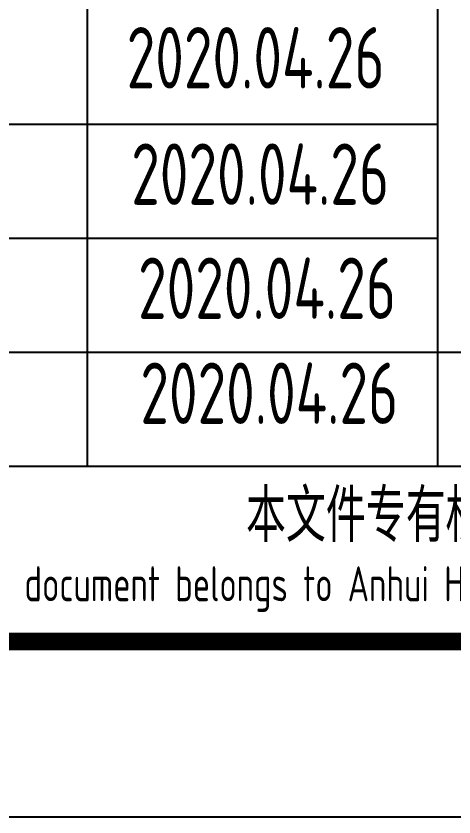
# Model space of a CAD drawing. Extents: x 6250600 to 6678662, y -692028 to -290561.
# Drawn here: x 6445985 to 6448485, y -372379 to -367812 of the extents above; entities that cross this region are included whole.
import ezdxf
from ezdxf.enums import TextEntityAlignment as Align

# ---------------------------------------------------------------- set-up
doc = ezdxf.new("R2010")
doc.units = 0
doc.header["$LTSCALE"] = 1000
doc.header["$MEASUREMENT"] = 0
doc.linetypes.add('2', pattern=[18.5, 12, -3, 0.5, -3])
doc.layers.get('0').update_dxf_attribs({"linetype": 'CONTINUOUS'})
doc.layers.add('PUB_TITLE', color=4, linetype='CONTINUOUS')
doc.styles.add('AHD', font='sceie.shx', dxfattribs={"width": 0.7, "bigfont": 'sceic.shx'})
doc.styles.add('sceie', font='sceie.shx', dxfattribs={"width": 0.7, "bigfont": 'sceic.shx'})

# ---------------------------------------------------------------- blocks, each defined once
blk = doc.blocks.new('qm')
at = {"style": 'sceie', "width": 0.8}
for p in [(-941169.6, -984626.3), (-941208.7, -985276.9), (-941182.6, -985940.5), (-941143.6, -986591.1), (-941130.5, -987189.7)]:
    blk.add_attdef('2020.04.26', text='', height=350, dxfattribs=at).set_placement(p, align=Align.MIDDLE)

msp = doc.modelspace()

# ---------------------------------------------------------------- linework, layer by layer
for p, q in [((6446392.3, -370378.7), (6446392.3, -367128.7)), ((6448392.3, -370378.7), (6448392.3, -367128.7)), ((6442892.3, -368428.7), (6448392.3, -368428.7)), ((6442892.3, -369078.7), (6448392.3, -369078.7)), ((6442892.3, -369728.7), (6460892.3, -369728.7)), ((6442892.3, -370378.7), (6460892.3, -370378.7)), ((6442892.3, -371378.7), (6460892.3, -371378.7))]:
    msp.add_line(p, q)
at = {"layer": 'PUB_TITLE', "color": 4}
msp.add_lwpolyline([(6402492.3, -372378.7), (6461892.3, -372378.7), (6461892.3, -330378.7), (6402492.3, -330378.7)], close=True, dxfattribs=at)
at = {"layer": 'PUB_TITLE', "color": 4, "const_width": 100}
msp.add_lwpolyline([(6404992.3, -371378.7), (6460892.3, -371378.7), (6460892.3, -331378.7), (6404992.3, -331378.7)], close=True, dxfattribs=at)

# ---------------------------------------------------------------- block references
at = {"color": 4, "linetype": '2'}
ref = msp.add_blockref('qm', (7388561.2, 617227.8), dxfattribs=at)
ref.add_attrib('2020.04.26', '2020.04.26', dxfattribs={"height": 350, "style": 'sceie', "width": 0.8}).set_placement((6447430.7, -369961.9), align=Align.MIDDLE)
ref.add_attrib('2020.04.26', '2020.04.26', dxfattribs={"height": 350, "style": 'sceie', "width": 0.8}).set_placement((6447417.7, -369363.3), align=Align.MIDDLE)
ref.add_attrib('2020.04.26', '2020.04.26', dxfattribs={"height": 350, "style": 'sceie', "width": 0.8}).set_placement((6447378.6, -368712.7), align=Align.MIDDLE)
ref.add_attrib('2020.04.26', '2020.04.26', dxfattribs={"height": 350, "style": 'sceie', "width": 0.8}).set_placement((6447352.6, -368049.1), align=Align.MIDDLE)

# ---------------------------------------------------------------- texts
at = {"style": 'AHD', "width": 0.8}
for s, height, p in [('本文件专有权属安徽华东化工医药工程有限责任公司所有,未经许可不得复制或转让给第三方', 300, (6451892.3, -370678.7)), ('本文件专有权属安徽华东化工医药工程有限责任公司所有,未经许可不得复制或转让给第三方', 300, (6451892.3, -370678.7)), ('The proprietary right of this document belongs to Anhui Huadong Chemical And Medical Engineering  Co.,Ltd.  and any replication or transfer to the 3rd. side is forbidden without its permission. ', 200, (6451892.3, -371078.7)), ('The proprietary right of this document belongs to Anhui Huadong Chemical And Medical Engineering  Co.,Ltd.  and any replication or transfer to the 3rd. side is forbidden without its permission. ', 200, (6451892.3, -371078.7))]:
    msp.add_text(s, height=height, dxfattribs=at).set_placement(p, align=Align.MIDDLE)

doc.saveas('drawing.dxf')
